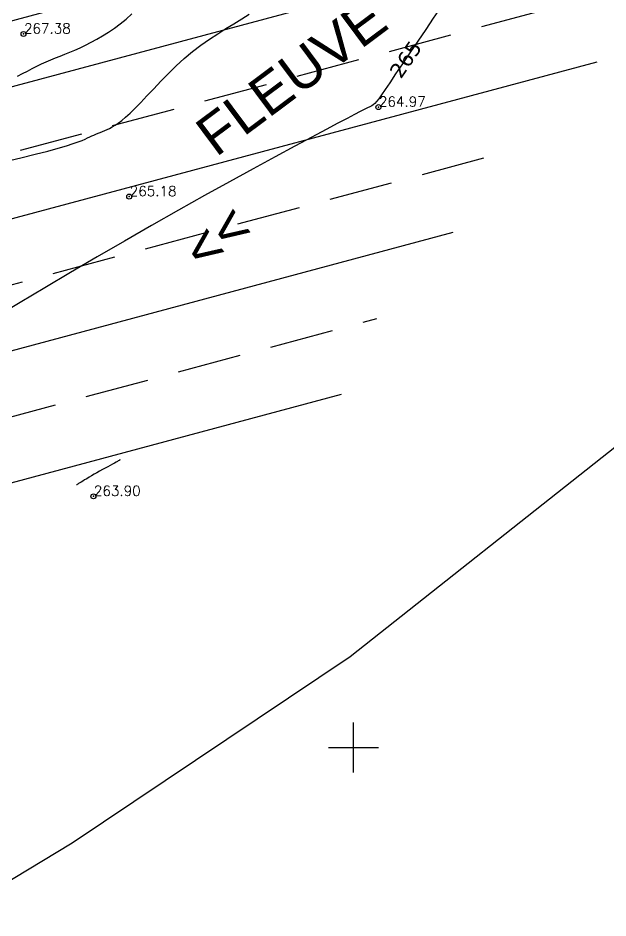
# Model space of a CAD drawing. Header units: millimetres. Extents: x 524954 to 526204, y 9523489 to 9524010.
# Drawn here: x 525966.5 to 526025.4, y 9523583 to 9523672.7 of the extents above; entities that cross this region are included whole.
import ezdxf
from ezdxf.enums import TextEntityAlignment as Align

# ---------------------------------------------------------------- set-up
doc = ezdxf.new("R2010")
doc.units = ezdxf.units.MM
doc.header["$PDMODE"] = 32
doc.header["$PDSIZE"] = 0.5
doc.linetypes.add('ACAD_ISO12W100', pattern=[21, 12, -3, 0, -3, 0, -3])
doc.linetypes.add('CACHE2', pattern=[4.7625, 3.175, -1.5875])
for name, color, linetype in [('Bord Fleuve', 4, 'ACAD_ISO12W100'), ('Carroyage', 7, 'Continuous'), ('CN_01_00', 3, 'Continuous'), ('CN_02_00', 4, 'Continuous'), ('CN_05_00', 6, 'Continuous'), ('Cotation Courbes de niveau', 7, 'Continuous'), ('PLUME_2', 1, 'Continuous'), ('TopoAlt', 3, 'Continuous'), ('TOPOJIS', 7, 'Continuous'), ('Toponomie', 7, 'CACHE2')]:
    doc.layers.add(name, color=color, linetype=linetype)
doc.styles.add('Simplex 1.0', font='Simplex.shx', dxfattribs={"width": 0.99, "height": 1})
doc.styles.get("Standard").update_dxf_attribs({"font": 'arial.ttf'})
doc.styles.add('Verdana 1.0', font='verdana.ttf', dxfattribs={"width": 0.99, "height": 1})

# ---------------------------------------------------------------- blocks, each defined once
blk = doc.blocks.new('TCPOINT M')
at = {"color": 0}
blk.add_point((0, 0), dxfattribs=at)
at = {"layer": 'TopoAlt', "style": 'Simplex 1.0', "width": 0.99}
blk.add_attdef('ALT', (0.15, 0.15), '', height=1, dxfattribs=at)

msp = doc.modelspace()

# ---------------------------------------------------------------- hatches: boundary and pattern name
at = {"layer": 'Bord Fleuve', "ltscale": 0.5}
h = msp.add_hatch(dxfattribs=at)
h.set_pattern_fill('ANSI33', color=256, scale=2, angle=330, style=0)
h.paths.add_polyline_path([(526101.715, 9523771.778), (526101.498, 9523728.689), (526067.042, 9523702.1), (526048.223, 9523678.528), (526031.816, 9523676.184), (526027.837, 9523671.249), (526016.46, 9523661.911), (526012.684, 9523655.259), (526010.342, 9523652.337), (526009.349, 9523649.826), (526002.836, 9523644.901), (526001.359, 9523638.704), (525998.552, 9523634.868), (525992.641, 9523630.59), (525971.373, 9523621.771), (525946.333, 9523622.282), (525936.503, 9523619.892), (525930.695, 9523617.923), (525919.699, 9523615.395), (525895.841, 9523612.948), (525885.599, 9523613.628), (525875.196, 9523613.421), (525867.372, 9523614.558), (525859.164, 9523613.749), (525850.68, 9523611.584), (525842.877, 9523609.413), (525834.137, 9523605.724), (525821.783, 9523602.11), (525815.903, 9523600.185), (525796.184, 9523594.113), (525774.026, 9523585.199), (525767.099, 9523581.761), (525763.989, 9523580.32), (525760.33, 9523578.539), (525748.039, 9523572.413), (525744.059, 9523571.766), (525739.195, 9523569.005), (525726.381, 9523563.785), (525719.788, 9523561.814), (525707.248, 9523554.536), (525700.147, 9523552.212), (525692.212, 9523549.16), (525674.921, 9523545.702), (525662.522, 9523542.332), (525644.942, 9523541.016), (525635.899, 9523540.053), (525621.612, 9523536.522), (525609.298, 9523533.789), (525593.484, 9523529.477), (525590.482, 9523529.837), (525587.338, 9523528.188), (525575.413, 9523524.864), (525573.541, 9523524.376), (525537.559, 9523507.804), (525536.053, 9523507.312), (525509.961, 9523500.658), (525472.702, 9523501.018), (525453.195, 9523495.13), (525425.264, 9523493.316), (525409.725, 9523500.229), (525383.624, 9523517.145), (525374.857, 9523528.592), (525397.503, 9523550.219), (525408.728, 9523544.096), (525423.511, 9523536.311), (525445.736, 9523537.578), (525453.966, 9523539.782), (525464.454, 9523546.087), (525473.153, 9523547.827), (525482.046, 9523548.599), (525491.438, 9523548.246), (525499.251, 9523546.152), (525510.455, 9523545.914), (525524.182, 9523548.573), (525533.752, 9523550.446), (525539.312, 9523550.42), (525543.959, 9523554.529), (525548.966, 9523556.567), (525556.157, 9523559.482), (525565.701, 9523562.659), (525575.687, 9523565.927), (525586.045, 9523569.089), (525592.726, 9523570.833), (525599.232, 9523573.013), (525615.849, 9523577.326), (525625.16, 9523582.583), (525628.685, 9523586.517), (525632.523, 9523586.625), (525648.079, 9523583.088), (525655.429, 9523583.638), (525665.347, 9523586.334), (525670.505, 9523587.365), (525674.974, 9523592.31), (525681.363, 9523595.427), (525690.374, 9523596.897), (525696.726, 9523596.667), (525703.112, 9523600.372), (525712.502, 9523603.181), (525720.951, 9523606.622), (525729.973, 9523611.744), (525735.094, 9523612.577), (525741.896, 9523615.967), (525746.088, 9523618.007), (525749.05, 9523619.379), (525756.94, 9523623.296), (525766.831, 9523627.898), (525804.249, 9523638.101), (525817.576, 9523642.025), (525828.432, 9523644.919), (525839.805, 9523649.896), (525846.166, 9523651.166), (525855.839, 9523655.822), (525867.776, 9523655.711), (525877.503, 9523655.632), (525886.144, 9523654.198), (525894.786, 9523653.829), (525911.157, 9523655.506), (525918.652, 9523656.801), (525925.004, 9523658.249), (525933.183, 9523660.832), (525939.613, 9523663.374), (525944.509, 9523665.893), (525950.393, 9523669.022), (525957.623, 9523672.73), (525962.986, 9523676.276), (525970.165, 9523679.965), (525973.599, 9523682.924), (525976.261, 9523684.646), (525980.145, 9523686.246), (525987.591, 9523689.162), (525991.967, 9523692.966), (525998.543, 9523697.851), (526003.542, 9523703.73), (526012.581, 9523711.677), (526026.66, 9523716.709), (526030.85, 9523726.011), (526046.387, 9523740.613), (526052.355, 9523745.599), (526061.927, 9523759.011), (526073.275, 9523760.379), (526077.818, 9523761.95), (526083.981, 9523762.217)])
h.paths.add_polyline_path([(525512.661, 9523516.101), (525534.357, 9523523.257), (525535.319, 9523520.342), (525513.623, 9523513.186)], flags=24)
h.paths.add_polyline_path([(525743.331, 9523593.045), (525764.315, 9523602.078), (525765.529, 9523599.259), (525744.545, 9523590.226)], flags=24)
h.paths.add_polyline_path([(525983.194, 9523662.071), (526001.508, 9523675.73), (526003.343, 9523673.269), (525985.029, 9523659.611)], flags=24)

# ---------------------------------------------------------------- linework, layer by layer
at = {"layer": 'Carroyage'}
for p, q in [((526000, 9523597.5), (526000, 9523602.5)), ((525997.5, 9523600), (526002.5, 9523600))]:
    msp.add_line(p, q, dxfattribs=at)
at = {"layer": 'CN_01_00', "elevation": 267, "flags": 128}
msp.add_lwpolyline([(525966.487, 9523666.89), (525967.002, 9523667.146), (525967.496, 9523667.401), (525967.974, 9523667.649), (525968.439, 9523667.887), (525968.899, 9523668.112), (525969.356, 9523668.321), (525969.814, 9523668.518), (525970.276, 9523668.707), (525970.745, 9523668.895), (525971.223, 9523669.086), (525971.713, 9523669.286), (525972.217, 9523669.499), (525972.74, 9523669.732), (525973.281, 9523669.989), (525973.839, 9523670.272), (525974.409, 9523670.582), (525974.989, 9523670.92), (525975.575, 9523671.289), (525976.163, 9523671.69), (525976.75, 9523672.124), (525977.331, 9523672.592), (525977.904, 9523673.094)], dxfattribs=at)
at = {"layer": 'CN_02_00', "flags": 128}
for points, elevation in [([(525965.274, 9523658.389), (525966.826, 9523658.761), (525968.262, 9523659.114), (525969.522, 9523659.436), (525970.561, 9523659.718), (525971.394, 9523659.96), (525972.05, 9523660.169), (525972.558, 9523660.347), (525972.948, 9523660.499), (525973.249, 9523660.631), (525973.49, 9523660.746), (525973.702, 9523660.848), (525973.908, 9523660.942), (525974.114, 9523661.03), (525974.322, 9523661.116), (525974.534, 9523661.2), (525974.749, 9523661.286), (525974.97, 9523661.376), (525975.197, 9523661.473), (525975.432, 9523661.578), (525975.677, 9523661.695), (525975.939, 9523661.834), (525976.223, 9523662.005), (525976.536, 9523662.218), (525976.887, 9523662.484), (525977.28, 9523662.814), (525977.724, 9523663.218), (525978.225, 9523663.706), (525978.788, 9523664.284), (525979.408, 9523664.938), (525980.078, 9523665.648), (525980.793, 9523666.393), (525981.545, 9523667.156), (525982.328, 9523667.916), (525983.134, 9523668.653), (525983.958, 9523669.349), (525984.793, 9523669.988), (525985.63, 9523670.575), (525986.463, 9523671.12), (525987.283, 9523671.631), (525988.083, 9523672.12), (525988.854, 9523672.594), (525989.59, 9523673.063)], 266), ([(525976.72, 9523628.649), (525976.719, 9523628.649), (525976.714, 9523628.646), (525976.699, 9523628.638), (525976.671, 9523628.622), (525976.623, 9523628.597), (525976.553, 9523628.559), (525976.455, 9523628.505), (525976.324, 9523628.434), (525976.158, 9523628.344), (525975.96, 9523628.236), (525975.736, 9523628.113), (525975.491, 9523627.979), (525975.23, 9523627.835), (525974.96, 9523627.684), (525974.685, 9523627.529), (525974.411, 9523627.373), (525974.143, 9523627.219), (525973.885, 9523627.068), (525973.639, 9523626.923), (525973.408, 9523626.785), (525973.196, 9523626.658), (525973.006, 9523626.543), (525972.84, 9523626.443), (525972.702, 9523626.359), (525972.594, 9523626.293), (525972.513, 9523626.243), (525972.454, 9523626.208), (525972.415, 9523626.184), (525972.391, 9523626.169), (525972.379, 9523626.162), (525972.375, 9523626.159), (525972.374, 9523626.159)], 264)]:
    msp.add_lwpolyline(points, dxfattribs=dict(at, elevation=elevation))
at = {"layer": 'CN_05_00', "elevation": 265, "flags": 128}
msp.add_lwpolyline([(526008.66, 9523673.688), (526007.961, 9523672.661), (526007.203, 9523671.544), (526006.417, 9523670.384), (526005.635, 9523669.227), (526004.887, 9523668.121), (526004.206, 9523667.112), (526003.621, 9523666.247), (526003.156, 9523665.56), (526002.797, 9523665.037), (526002.521, 9523664.651), (526002.308, 9523664.376), (526002.134, 9523664.185), (526001.978, 9523664.052), (526001.817, 9523663.949), (526001.631, 9523663.851), (526001.394, 9523663.732), (526001.079, 9523663.574), (526000.654, 9523663.358), (526000.091, 9523663.068), (525999.358, 9523662.687), (525998.425, 9523662.197), (525997.262, 9523661.581), (525995.839, 9523660.821), (525994.137, 9523659.906), (525992.181, 9523658.848), (525990.007, 9523657.664), (525987.653, 9523656.371), (525985.155, 9523654.988), (525982.549, 9523653.531), (525979.872, 9523652.018), (525977.161, 9523650.467), (525974.453, 9523648.896), (525971.789, 9523647.333), (525969.211, 9523645.806), (525966.762, 9523644.343), (525964.483, 9523642.972)], dxfattribs=at)
at = {"layer": 'PLUME_2'}
msp.add_lwpolyline([(525617.389, 9523502.963), (525651.128, 9523500.913), (525685.183, 9523501.394), (525718.631, 9523503.334), (525752.395, 9523507.804), (525785.551, 9523513.733), (525818.063, 9523521.621), (525850.393, 9523532.002), (525882.116, 9523543.843), (525912.695, 9523557.606), (525942.666, 9523572.828), (525971.957, 9523590.507), (525999.679, 9523609.075), (526026.221, 9523630.063), (526051.694, 9523651.975), (526076.023, 9523675.809), (526098.784, 9523700.532), (526119.903, 9523727.14), (526139.453, 9523754.636), (526146.205, 9523765.156)], dxfattribs=at)

# ---------------------------------------------------------------- block references
at = {"layer": 'TOPOJIS'}
ref = msp.add_blockref('TCPOINT M', (525967.095, 9523671.099, 267.38), dxfattribs=at)
ref.add_attrib('ALT', '267.38', (525967.145, 9523671.149, 267.38), dxfattribs={"layer": 'TopoAlt', "height": 1, "style": 'Simplex 1.0', "width": 0.99})
ref = msp.add_blockref('TCPOINT M', (526002.487, 9523663.81, 264.97), dxfattribs=at)
ref.add_attrib('ALT', '264.97', (526002.537, 9523663.86, 264.97), dxfattribs={"layer": 'TopoAlt', "height": 1, "style": 'Simplex 1.0', "width": 0.99})
ref = msp.add_blockref('TCPOINT M', (525977.64, 9523654.891, 265.18), dxfattribs=at)
ref.add_attrib('ALT', '265.18', (525977.69, 9523654.941, 265.18), dxfattribs={"layer": 'TopoAlt', "height": 1, "style": 'Simplex 1.0', "width": 0.99})
ref = msp.add_blockref('TCPOINT M', (525974.064, 9523625.025, 263.9), dxfattribs=at)
ref.add_attrib('ALT', '263.90', (525974.114, 9523625.075, 263.9), dxfattribs={"layer": 'TopoAlt', "height": 1, "style": 'Simplex 1.0', "width": 0.99})

# ---------------------------------------------------------------- texts
at = {"layer": 'Cotation Courbes de niveau', "style": 'Verdana 1.0', "width": 0.99}
msp.add_text('265', height=1.5, rotation=55.95592, dxfattribs=at).set_placement((526005.198, 9523668.581, 265), align=Align.MIDDLE_CENTER)
at = {"layer": 'Toponomie', "char_height": 4, "width": 84.1504, "attachment_point": 1, "rotation": 36.71652}
for s, insert in [('FLEUVE CONGO', (525983.894, 9523661.969)), ('<< ', (525982.598, 9523650.451))]:
    msp.add_mtext(s, dxfattribs=dict(at, insert=insert))

doc.saveas('drawing.dxf')
